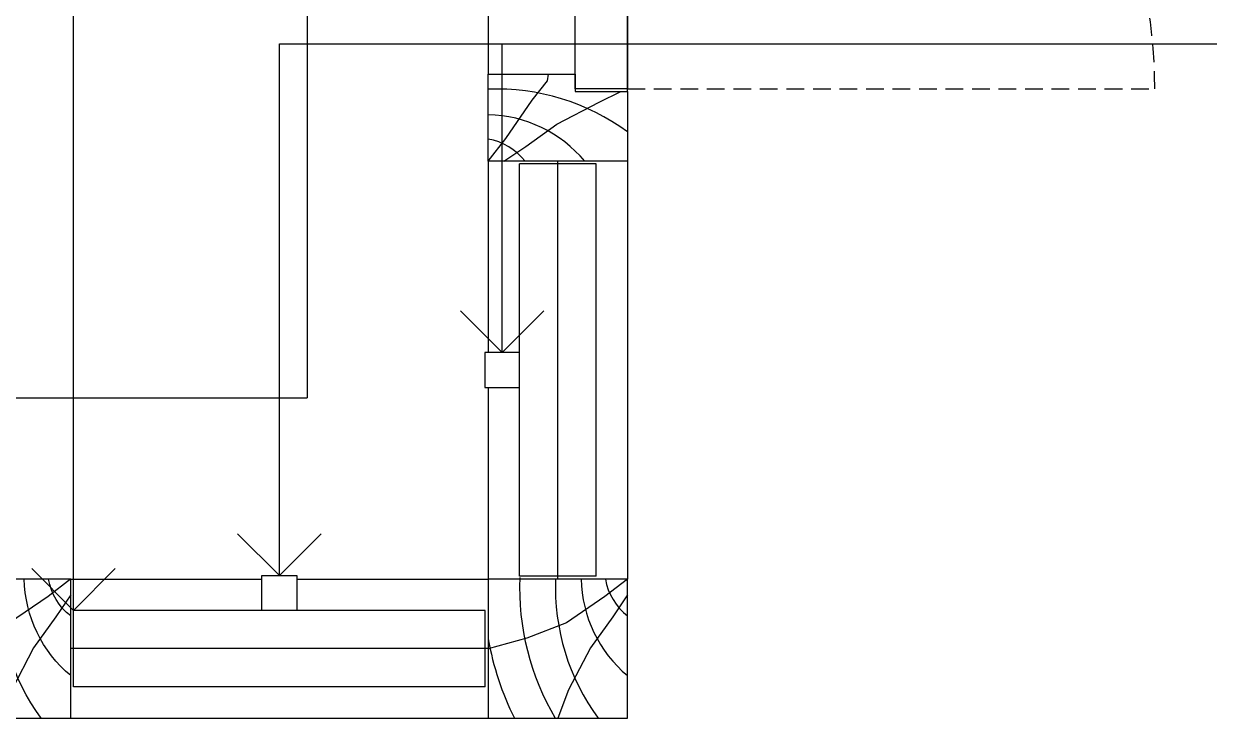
# Model space of a CAD drawing. Header units: metres. Extents: x -16 to 65907, y -5261 to 15511.
# Drawn here: x 31983.3 to 32068.5, y 9411.2 to 9461.1 of the extents above; entities that cross this region are included whole.
import ezdxf

# ---------------------------------------------------------------- set-up
doc = ezdxf.new("R2010")
doc.units = ezdxf.units.M
doc.linetypes.add('DASHED', pattern=[19.049999999999997, 12.7, -6.35])
doc.layers.get('0').update_dxf_attribs({"color": 6})
for name, color, linetype in [('BC-GREYCOLOR', 8, 'Continuous'), ('BC-HATCH', 8, 'Continuous'), ('BC-JOINERY', 93, 'Continuous'), ('BC-TEXT', 7, 'Continuous'), ('BC-WHITECOLOR', 7, 'Continuous')]:
    doc.layers.add(name, color=color, linetype=linetype)
doc.styles.add('BC-1IN10-3', font='FreeSans.ttf', dxfattribs={"height": 6})
doc.dimstyles.new('BC-1IN10-3', dxfattribs={"dimtxt": 6, "dimasz": 6, "dimexe": 0.18, "dimexo": 0.0625, "dimgap": 1, "dimtad": 0, "dimtoh": 1, "dimzin": 12, "dimdsep": 46, "dimtxsty": 'BC-1IN10-3', "dimblk": 'OPEN90', "dimcen": 0.09, "dimse1": 1, "dimse2": 1, "dimclrd": 256, "dimclre": 256, "dimclrt": 7, "dimadec": 0, "dimazin": 0, "dimtfac": 1, "dimtdec": 1, "dimtofl": 0, "dimtmove": 1, "dimatfit": 3, "dimldrblk": 'OPEN90', "dimfxl": 1, "dimtolj": 1, "dimtzin": 0, "dimlwd": -3, "dimarcsym": 0})

# ---------------------------------------------------------------- blocks, each defined once
blk = doc.blocks.new('BC-JN-FRAME-SIDE')
at = {"layer": 'BC-HATCH'}
for points in [[(0, -3.869422019608464), (-1.059480816205905, -2.289832439077145), (-2.662863268902584, -0.06291236589277105), (-4.236553453949455, 2.965698933638123), (-5, 4.53750064608721)], [(-0.009745613133418374, -5), (-1.623633901413996, -3.74475355355753), (-4.38501479216211, -1.844448424440998), (-5.780551371361071, -0.7458345216691669), (-6.25, -0.6604802255533286)]]:
    blk.add_lwpolyline(points, dxfattribs=at)
for centre, radius, start, end in [((10.74891818470496, -4.398558543003674), 15.93041491976079, 143.8447123978933, 182.1636755238791), ((5.97501315784757, -5.203664711301826), 9.312683969915357, 129.9111920759715, 178.7468640817607), ((2.647475653735455, -5.732592206475601), 4.29762062523463, 128.0270103061608, 170.1851666807064)]:
    blk.add_arc(centre, radius, start, end, dxfattribs=at)
at = {"layer": 'BC-JOINERY'}
for p, q in [((-5, 1.25), (-5, 5)), ((-5, 5), (0, 5)), ((0, 5), (0, -5)), ((-6.25, -5), (-6.25, 1.25)), ((-6.25, 1.25), (-5, 1.25)), ((0, -5), (-6.25, -5))]:
    blk.add_line(p, q, dxfattribs=at)
blk = doc.blocks.new('_OPEN90')
at = {"color": 0, "linetype": 'ByBlock'}
for p, q in [((-0.5, 0.5), (0, 0)), ((0, 0), (-1, 0)), ((0, 0), (-0.5, -0.5))]:
    blk.add_line(p, q, dxfattribs=at)

msp = doc.modelspace()

# ---------------------------------------------------------------- linework, layer by layer
at = {"layer": 'BC-GREYCOLOR'}
for p in [(32003.70036845908, 9538.257540688834), (31899.70036845907, 9434.247795075693)]:
    msp.add_line(p, (32003.70036845907, 9434.247795075693), dxfattribs=at)
at = {"layer": 'BC-GREYCOLOR', "linetype": 'DASHED', "ltscale": 0.1}
msp.add_line((32026.70036845909, 9456.447795075697), (32064.59984075089, 9456.447795075672), dxfattribs=at)
msp.add_arc((32026.70036845904, 9456.247795075697), 37.89999999999782, 0.3023538017441911, 89.99999999988451, dxfattribs=at)
at = {"layer": 'BC-HATCH'}
for points in [[(32026.70036845907, 9421.247795075693), (32025.08648017079, 9419.99254862925), (32022.32509928005, 9418.092243500134), (32019.47215613288, 9416.993629597362), (32016.70036845908, 9416.22468518977)], [(32026.71011407221, 9420.117217095301), (32025.650633256, 9418.53762751477), (32024.04725080331, 9416.310707441586), (32022.47356061826, 9413.282096142055), (32021.70036845908, 9411.247795075693)]]:
    msp.add_lwpolyline(points, dxfattribs=at)
for centre, radius, start, end in [((32037.45903225691, 9420.646353618697), 18.50815145656567, 177.8363244761212, 210.5178281076746), ((32037.45903225691, 9420.646353618697), 15.93041491976079, 177.8363244761209, 216.1552876021067), ((32032.68512723006, 9421.451459786995), 9.312683969915357, 181.2531359182393, 230.0888079240285), ((32029.35758972594, 9421.980387282169), 4.29762062523463, 189.8148333192936, 231.9729896938243), ((32029.35758972594, 9421.980387282169), 4.29762062523463, 189.8148333192936, 231.9729896938243), ((32037.45903225691, 9420.646353618697), 21.08588799337055, 190.1071248366997, 206.4698885537152), ((32037.45903225691, 9420.646353618697), 21.08588799337055, 190.1071248366997, 206.4698885537152)]:
    msp.add_arc(centre, radius, start, end, dxfattribs=at)
at = {"layer": 'BC-JOINERY'}
msp.add_lwpolyline([(32025.1253684591, 9463.747795075697), (32026.70036845909, 9463.747795075693), (32026.70036845909, 9456.447795075694), (32022.95036845909, 9456.447795075697), (32022.95036845909, 9463.747795075697), (32024.5253684591, 9463.747795075697)], dxfattribs=at)
msp.add_lwpolyline([(32016.70036845908, 9421.247795075693), (32016.70036845908, 9411.247795075693), (32026.70036845907, 9411.247795075693), (32026.70036845907, 9421.247795075693)], close=True, dxfattribs=at)
at = {"layer": 'BC-WHITECOLOR'}
for p, q in [((32026.70036845908, 9456.247795075697), (32026.70036845908, 9533.257540688834)), ((32016.70036845908, 9532.007540688834), (32016.70036845908, 9457.497795075697)), ((32016.70036845909, 9451.257540688828), (32016.70036845909, 9437.502667882258)), ((32018.95036845908, 9421.457540688825), (32018.95036845909, 9451.04779507569)), ((32024.45036845909, 9451.04779507569), (32018.95036845909, 9451.04779507569)), ((32021.70036845908, 9421.247795075687), (32021.70036845909, 9451.247795075691)), ((32024.45036845908, 9421.457540688818), (32024.45036845909, 9451.04779507569)), ((32026.70036845908, 9451.247795075697), (32026.70036845907, 9421.247795075693)), ((32016.70036845908, 9435.002667882258), (32016.70036845908, 9421.247795075691)), ((31986.69062284594, 9421.247795075693), (32000.44549565251, 9421.247795075693)), ((32002.94549565251, 9421.247795075693), (32016.70036845908, 9421.247795075693)), ((32024.45036845908, 9421.457540688818), (32018.95036845908, 9421.457540688825)), ((32016.49062284594, 9418.997795075693), (31986.90036845908, 9418.997795075693)), ((31986.90036845908, 9413.497795075693), (31986.90036845908, 9418.997795075693)), ((32016.49062284595, 9413.497795075693), (32016.49062284594, 9418.997795075693)), ((32016.70036845908, 9416.247795075693), (31986.70036845907, 9416.247795075693)), ((32016.49062284595, 9413.497795075693), (31986.90036845908, 9413.497795075693)), ((31986.70036845907, 9411.247795075693), (32016.70036845908, 9411.247795075693))]:
    msp.add_line(p, q, dxfattribs=at)
for points in [[(32018.95036845909, 9437.502667882258), (32016.45036845909, 9437.502667882258), (32016.45036845908, 9435.002667882258), (32018.95036845908, 9435.002667882258)], [(32000.44549565251, 9418.997795075693), (32000.44549565251, 9421.497795075693), (32002.94549565251, 9421.497795075693), (32002.94549565251, 9418.997795075693)]]:
    msp.add_lwpolyline(points, close=True, dxfattribs=at)

# ---------------------------------------------------------------- block references
at = {"layer": 'BC-JOINERY', "rotation": 270}
msp.add_blockref('BC-JN-FRAME-SIDE', (32021.70036845908, 9451.247795075697), dxfattribs=at)
at = {"layer": 'BC-JOINERY', "xscale": -1, "rotation": 180}
msp.add_blockref('BC-JN-FRAME-SIDE', (31986.70036845907, 9416.247795075693), dxfattribs=at)

# ---------------------------------------------------------------- leaders
at = {"layer": 'BC-TEXT', "annotation_type": 0, "has_hookline": 1}
for points, hookline_direction, text_width in [([(31986.90036845908, 9418.997795075693), (31986.90036845908, 9515.83813907139), (31868.03015343271, 9515.83813907139)], 1, 67.59670781893006), ([(32001.69549565251, 9421.497795075693), (32001.69549565252, 9459.674265184402), (32071.41572678395, 9459.6742651844)], 0, 68.32921810699588)]:
    msp.add_leader(points, dimstyle='BC-1IN10-3', override={"dimtad": 0}, dxfattribs=dict(at, hookline_direction=hookline_direction, text_width=text_width))
at = {"layer": 'BC-TEXT'}
msp.add_leader([(32017.70036845909, 9437.502667882258), (32017.70036845909, 9459.674265184402)], dimstyle='BC-1IN10-3', dxfattribs=at)

doc.saveas('drawing.dxf')
